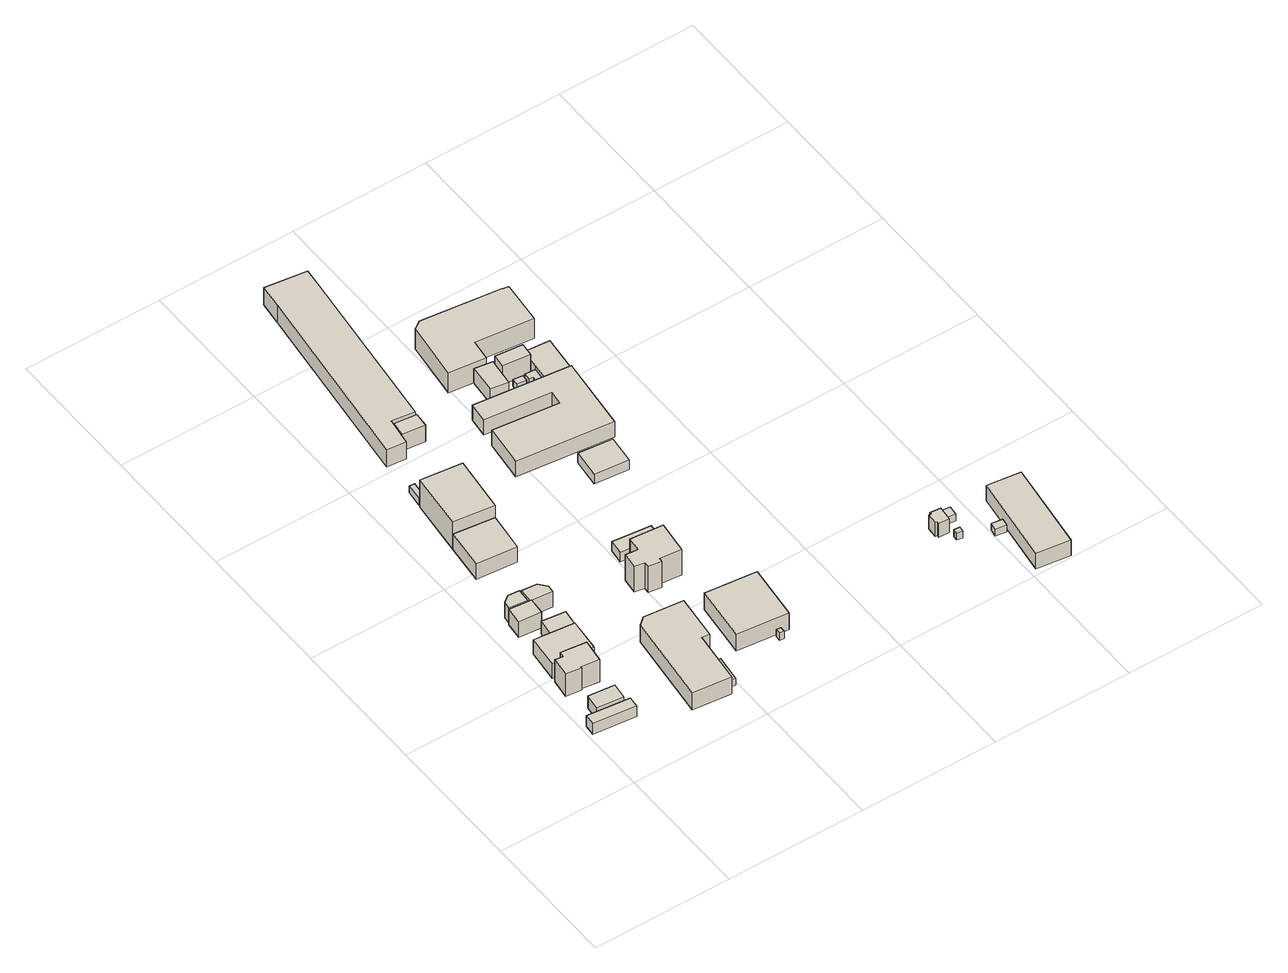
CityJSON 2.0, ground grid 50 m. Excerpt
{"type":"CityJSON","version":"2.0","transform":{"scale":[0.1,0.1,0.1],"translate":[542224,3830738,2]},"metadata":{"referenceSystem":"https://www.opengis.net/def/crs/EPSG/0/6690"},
"CityObjects":{
"building1":{"type":"Building","attributes":{"class":"3001","measuredHeight":4.7,"BuildingDetailAttribute.specifiedBuildingCoverageRate":0.6,"BuildingDetailAttribute.surveyYear":2017,"BuildingTsunamiRiskAttribute.description":"1","BuildingTsunamiRiskAttribute.rank":"1","BuildingTsunamiRiskAttribute.depth":0.23,"BuildingHighTideRiskAttribute.description":"1","BuildingHighTideRiskAttribute.rank":"2","BuildingHighTideRiskAttribute.depth":2.7,"BuildingIDAttribute.prefecture":"27","BuildingIDAttribute.city":"27125"},"geometry":[{"type":"Solid","lod":"1","boundaries":[[[[0,1,2,3]],[[2,4,5,3]],[[1,6,4,2]],[[0,7,6,1]],[[3,5,7,0]],[[4,6,7,5]]]]}]},
"building2":{"type":"Building","attributes":{"class":"3001","measuredHeight":5.4,"BuildingDetailAttribute.specifiedBuildingCoverageRate":0.6,"BuildingDetailAttribute.surveyYear":2017,"BuildingTsunamiRiskAttribute.description":"1","BuildingTsunamiRiskAttribute.rank":"1","BuildingTsunamiRiskAttribute.depth":0.23,"BuildingHighTideRiskAttribute.description":"1","BuildingHighTideRiskAttribute.rank":"2","BuildingHighTideRiskAttribute.depth":2.7,"BuildingIDAttribute.prefecture":"27","BuildingIDAttribute.city":"27125"},"geometry":[{"type":"Solid","lod":"1","boundaries":[[[[8,9,10,11]],[[10,12,13,11]],[[9,14,12,10]],[[8,15,14,9]],[[11,13,15,8]],[[12,14,15,13]]]]}]},
"building3":{"type":"Building","attributes":{"計測周辺長":50.86,"1/2500図郭":94,"区名":"住之江区","町丁目名称":"平林北２丁目","街区番号":3,"class":"3002","usage":"401","measuredHeight":9.8,"storeysAboveGround":3,"BuildingDetailAttribute.buildingRoofEdgeArea":129.5,"BuildingDetailAttribute.buildingStructureType":"603","BuildingDetailAttribute.buildingStructureOrgType":"3","BuildingDetailAttribute.detailedUsage":"1310","BuildingDetailAttribute.specifiedBuildingCoverageRate":0.6,"BuildingDetailAttribute.surveyYear":2017,"BuildingTsunamiRiskAttribute.description":"1","BuildingTsunamiRiskAttribute.rank":"1","BuildingTsunamiRiskAttribute.depth":0.25,"BuildingHighTideRiskAttribute.description":"1","BuildingHighTideRiskAttribute.rank":"2","BuildingHighTideRiskAttribute.depth":2.45,"BuildingIDAttribute.prefecture":"27","BuildingIDAttribute.city":"27125"},"geometry":[{"type":"Solid","lod":"1","boundaries":[[[[16,17,18,19,20,21,22,23,24,25]],[[24,26,27,25]],[[23,28,26,24]],[[22,29,28,23]],[[21,30,29,22]],[[20,31,30,21]],[[19,32,31,20]],[[18,33,32,19]],[[17,34,33,18]],[[16,35,34,17]],[[25,27,35,16]],[[26,28,29,30,31,32,33,34,35,27]]]]}]},
"building4":{"type":"Building","attributes":{"計測周辺長":53,"1/2500図郭":94,"区名":"住之江区","町丁目名称":"平林北２丁目","街区番号":3,"class":"3001","usage":"441","measuredHeight":6.2,"storeysAboveGround":2,"BuildingDetailAttribute.buildingRoofEdgeArea":172.85,"BuildingDetailAttribute.buildingStructureType":"610","BuildingDetailAttribute.buildingStructureOrgType":"2","BuildingDetailAttribute.detailedUsage":"1520","BuildingDetailAttribute.specifiedBuildingCoverageRate":0.6,"BuildingDetailAttribute.surveyYear":2017,"BuildingTsunamiRiskAttribute.description":"1","BuildingTsunamiRiskAttribute.rank":"1","BuildingTsunamiRiskAttribute.depth":0.04,"BuildingHighTideRiskAttribute.description":"1","BuildingHighTideRiskAttribute.rank":"2","BuildingHighTideRiskAttribute.depth":2.51,"BuildingIDAttribute.prefecture":"27","BuildingIDAttribute.city":"27125"},"geometry":[{"type":"Solid","lod":"1","boundaries":[[[[36,37,38,17,25,39,40,41]],[[40,42,43,41]],[[39,44,42,40]],[[25,45,44,39]],[[17,46,45,25]],[[38,47,46,17]],[[37,48,47,38]],[[36,49,48,37]],[[41,43,49,36]],[[42,44,45,46,47,48,49,43]]]]}]},
"building5":{"type":"Building","attributes":{"計測周辺長":28.09,"1/2500図郭":94,"区名":"住之江区","町丁目名称":"平林北２丁目","街区番号":3,"class":"3001","usage":"401","measuredHeight":6.9,"storeysAboveGround":2,"BuildingDetailAttribute.buildingRoofEdgeArea":48.38,"BuildingDetailAttribute.buildingStructureType":"603","BuildingDetailAttribute.buildingStructureOrgType":"3","BuildingDetailAttribute.detailedUsage":"1310","BuildingDetailAttribute.specifiedBuildingCoverageRate":0.6,"BuildingDetailAttribute.surveyYear":2017,"BuildingTsunamiRiskAttribute.description":"1","BuildingTsunamiRiskAttribute.rank":"1","BuildingTsunamiRiskAttribute.depth":0.03,"BuildingHighTideRiskAttribute.description":"1","BuildingHighTideRiskAttribute.rank":"2","BuildingHighTideRiskAttribute.depth":2.5,"BuildingIDAttribute.prefecture":"27","BuildingIDAttribute.city":"27125"},"geometry":[{"type":"Solid","lod":"1","boundaries":[[[[50,51,52,53]],[[52,54,55,53]],[[51,56,54,52]],[[50,57,56,51]],[[53,55,57,50]],[[54,56,57,55]]]]}]},
"building6":{"type":"Building","attributes":{"計測周辺長":21.38,"1/2500図郭":94,"区名":"住之江区","町丁目名称":"平林北２丁目","街区番号":3,"class":"3001","usage":"411","measuredHeight":6.7,"storeysAboveGround":2,"BuildingDetailAttribute.buildingRoofEdgeArea":28.74,"BuildingDetailAttribute.buildingStructureType":"601","BuildingDetailAttribute.buildingStructureOrgType":"1","BuildingDetailAttribute.detailedUsage":"1110","BuildingDetailAttribute.specifiedBuildingCoverageRate":0.6,"BuildingDetailAttribute.surveyYear":2017,"BuildingTsunamiRiskAttribute.description":"1","BuildingTsunamiRiskAttribute.rank":"1","BuildingTsunamiRiskAttribute.depth":0.03,"BuildingHighTideRiskAttribute.description":"1","BuildingHighTideRiskAttribute.rank":"2","BuildingHighTideRiskAttribute.depth":2.5,"BuildingIDAttribute.prefecture":"27","BuildingIDAttribute.city":"27125"},"geometry":[{"type":"Solid","lod":"1","boundaries":[[[[58,59,60,61,62]],[[61,63,64,62]],[[60,65,63,61]],[[59,66,65,60]],[[58,67,66,59]],[[62,64,67,58]],[[63,65,66,67,64]]]]}]},
"building7":{"type":"Building","attributes":{"計測周辺長":28.85,"1/2500図郭":94,"区名":"住之江区","町丁目名称":"平林北２丁目","街区番号":3,"class":"3001","usage":"401","measuredHeight":5.7,"storeysAboveGround":2,"BuildingDetailAttribute.buildingRoofEdgeArea":50.46,"BuildingDetailAttribute.buildingStructureType":"610","BuildingDetailAttribute.buildingStructureOrgType":"2","BuildingDetailAttribute.detailedUsage":"1310","BuildingDetailAttribute.specifiedBuildingCoverageRate":0.6,"BuildingDetailAttribute.surveyYear":2017,"BuildingTsunamiRiskAttribute.description":"1","BuildingTsunamiRiskAttribute.rank":"1","BuildingTsunamiRiskAttribute.depth":0.01,"BuildingHighTideRiskAttribute.description":"1","BuildingHighTideRiskAttribute.rank":"2","BuildingHighTideRiskAttribute.depth":2.48,"BuildingIDAttribute.prefecture":"27","BuildingIDAttribute.city":"27125"},"geometry":[{"type":"Solid","lod":"1","boundaries":[[[[68,36,41,69]],[[41,70,71,69]],[[36,72,70,41]],[[68,73,72,36]],[[69,71,73,68]],[[70,72,73,71]]]]}]},
"building8":{"type":"Building","attributes":{"計測周辺長":25.03,"1/2500図郭":94,"区名":"住之江区","町丁目名称":"平林北２丁目","街区番号":3,"class":"3001","usage":"441","measuredHeight":6.8,"storeysAboveGround":2,"BuildingDetailAttribute.buildingRoofEdgeArea":38.26,"BuildingDetailAttribute.buildingStructureType":"610","BuildingDetailAttribute.buildingStructureOrgType":"2","BuildingDetailAttribute.detailedUsage":"1510","BuildingDetailAttribute.specifiedBuildingCoverageRate":0.6,"BuildingDetailAttribute.surveyYear":2017,"BuildingTsunamiRiskAttribute.description":"1","BuildingTsunamiRiskAttribute.rank":"1","BuildingTsunamiRiskAttribute.depth":0.13,"BuildingHighTideRiskAttribute.description":"1","BuildingHighTideRiskAttribute.rank":"2","BuildingHighTideRiskAttribute.depth":2.6,"BuildingIDAttribute.prefecture":"27","BuildingIDAttribute.city":"27125"},"geometry":[{"type":"Solid","lod":"1","boundaries":[[[[74,75,76,77,78]],[[77,79,80,78]],[[76,81,79,77]],[[75,82,81,76]],[[74,83,82,75]],[[78,80,83,74]],[[79,81,82,83,80]]]]}]},
"building9":{"type":"Building","attributes":{"計測周辺長":58.36,"1/2500図郭":94,"区名":"住之江区","町丁目名称":"平林北２丁目","街区番号":4,"class":"3001","usage":"441","measuredHeight":6.7,"storeysAboveGround":1,"BuildingDetailAttribute.buildingRoofEdgeArea":212.81,"BuildingDetailAttribute.buildingStructureType":"610","BuildingDetailAttribute.buildingStructureOrgType":"2","BuildingDetailAttribute.detailedUsage":"1520","BuildingDetailAttribute.specifiedBuildingCoverageRate":0.6,"BuildingDetailAttribute.surveyYear":2017,"BuildingTsunamiRiskAttribute.description":"1","BuildingTsunamiRiskAttribute.rank":"1","BuildingTsunamiRiskAttribute.depth":0.23,"BuildingHighTideRiskAttribute.description":"1","BuildingHighTideRiskAttribute.rank":"2","BuildingHighTideRiskAttribute.depth":2.71,"BuildingIDAttribute.prefecture":"27","BuildingIDAttribute.city":"27125"},"geometry":[{"type":"Solid","lod":"1","boundaries":[[[[84,85,86,87]],[[86,88,89,87]],[[85,90,88,86]],[[84,91,90,85]],[[87,89,91,84]],[[88,90,91,89]]]]}]},
"building10":{"type":"Building","attributes":{"計測周辺長":102.41,"1/2500図郭":94,"区名":"住之江区","町丁目名称":"平林北２丁目","街区番号":2,"class":"3001","usage":"441","measuredHeight":7.5,"storeysAboveGround":1,"BuildingDetailAttribute.buildingRoofEdgeArea":531.39,"BuildingDetailAttribute.buildingStructureType":"610","BuildingDetailAttribute.buildingStructureOrgType":"2","BuildingDetailAttribute.detailedUsage":"1520","BuildingDetailAttribute.specifiedBuildingCoverageRate":0.6,"BuildingDetailAttribute.surveyYear":2017,"BuildingTsunamiRiskAttribute.description":"1","BuildingTsunamiRiskAttribute.rank":"1","BuildingTsunamiRiskAttribute.depth":0.34,"BuildingHighTideRiskAttribute.description":"1","BuildingHighTideRiskAttribute.rank":"2","BuildingHighTideRiskAttribute.depth":2.81,"BuildingIDAttribute.prefecture":"27","BuildingIDAttribute.city":"27125"},"geometry":[{"type":"Solid","lod":"1","boundaries":[[[[92,93,94,95,96,97,98]],[[97,99,100,98]],[[96,101,99,97]],[[95,102,101,96]],[[94,103,102,95]],[[93,104,103,94]],[[92,105,104,93]],[[98,100,105,92]],[[99,101,102,103,104,105,100]]]]}]},
"building11":{"type":"Building","attributes":{"class":"3001","BuildingDetailAttribute.specifiedBuildingCoverageRate":0.6,"BuildingDetailAttribute.surveyYear":2017,"BuildingHighTideRiskAttribute.description":"1","BuildingHighTideRiskAttribute.rank":"2","BuildingHighTideRiskAttribute.depth":2.31,"BuildingIDAttribute.prefecture":"27","BuildingIDAttribute.city":"27125"},"geometry":[{"type":"Solid","lod":"1","boundaries":[[[[106,107,108,109]],[[108,110,111,109]],[[107,112,110,108]],[[106,113,112,107]],[[109,111,113,106]],[[110,112,113,111]]]]}]},
"building12":{"type":"Building","attributes":{"class":"3001","BuildingDetailAttribute.specifiedBuildingCoverageRate":0.6,"BuildingDetailAttribute.surveyYear":2017,"BuildingTsunamiRiskAttribute.description":"1","BuildingTsunamiRiskAttribute.rank":"1","BuildingTsunamiRiskAttribute.depth":0.28,"BuildingHighTideRiskAttribute.description":"1","BuildingHighTideRiskAttribute.rank":"2","BuildingHighTideRiskAttribute.depth":2.77,"BuildingIDAttribute.prefecture":"27","BuildingIDAttribute.city":"27125"},"geometry":[{"type":"Solid","lod":"1","boundaries":[[[[114,115,116,117]],[[116,118,119,117]],[[115,120,118,116]],[[114,121,120,115]],[[117,119,121,114]],[[118,120,121,119]]]]}]},
"building13":{"type":"Building","attributes":{"計測周辺長":69.86,"1/2500図郭":94,"区名":"住之江区","町丁目名称":"平林北２丁目","街区番号":4,"class":"3001","usage":"441","measuredHeight":12.2,"storeysAboveGround":3,"BuildingDetailAttribute.buildingRoofEdgeArea":297.63,"BuildingDetailAttribute.buildingStructureType":"610","BuildingDetailAttribute.buildingStructureOrgType":"2","BuildingDetailAttribute.detailedUsage":"1520","BuildingDetailAttribute.specifiedBuildingCoverageRate":0.6,"BuildingDetailAttribute.surveyYear":2017,"BuildingTsunamiRiskAttribute.description":"1","BuildingTsunamiRiskAttribute.rank":"1","BuildingTsunamiRiskAttribute.depth":0.29,"BuildingHighTideRiskAttribute.description":"1","BuildingHighTideRiskAttribute.rank":"2","BuildingHighTideRiskAttribute.depth":2.77,"BuildingIDAttribute.prefecture":"27","BuildingIDAttribute.city":"27125"},"geometry":[{"type":"Solid","lod":"1","boundaries":[[[[87,122,123,84]],[[123,124,125,84]],[[122,126,124,123]],[[87,127,126,122]],[[84,125,127,87]],[[124,126,127,125]]]]}]},
"building14":{"type":"Building","attributes":{"計測周辺長":25.53,"1/2500図郭":94,"区名":"住之江区","町丁目名称":"平林北２丁目","街区番号":4,"class":"3001","usage":"401","measuredHeight":7.2,"storeysAboveGround":2,"BuildingDetailAttribute.buildingRoofEdgeArea":39.51,"BuildingDetailAttribute.buildingStructureType":"601","BuildingDetailAttribute.buildingStructureOrgType":"1","BuildingDetailAttribute.detailedUsage":"1310","BuildingDetailAttribute.specifiedBuildingCoverageRate":0.6,"BuildingDetailAttribute.surveyYear":2017,"BuildingTsunamiRiskAttribute.description":"1","BuildingTsunamiRiskAttribute.rank":"1","BuildingTsunamiRiskAttribute.depth":0.22,"BuildingHighTideRiskAttribute.description":"1","BuildingHighTideRiskAttribute.rank":"2","BuildingHighTideRiskAttribute.depth":2.7,"BuildingIDAttribute.prefecture":"27","BuildingIDAttribute.city":"27125"},"geometry":[{"type":"Solid","lod":"1","boundaries":[[[[128,129,130,131]],[[130,132,133,131]],[[129,134,132,130]],[[128,135,134,129]],[[131,133,135,128]],[[132,134,135,133]]]]}]},
"building15":{"type":"Building","attributes":{"計測周辺長":58.17,"1/2500図郭":94,"区名":"住之江区","町丁目名称":"平林北２丁目","街区番号":1,"class":"3002","usage":"452","measuredHeight":11.4,"storeysAboveGround":2,"BuildingDetailAttribute.buildingRoofEdgeArea":169.91,"BuildingDetailAttribute.buildingStructureType":"603","BuildingDetailAttribute.buildingStructureOrgType":"3","BuildingDetailAttribute.detailedUsage":"1620","BuildingDetailAttribute.specifiedBuildingCoverageRate":0.6,"BuildingDetailAttribute.surveyYear":2017,"BuildingTsunamiRiskAttribute.description":"1","BuildingTsunamiRiskAttribute.rank":"1","BuildingTsunamiRiskAttribute.depth":0.16,"BuildingHighTideRiskAttribute.description":"1","BuildingHighTideRiskAttribute.rank":"2","BuildingHighTideRiskAttribute.depth":2.66,"BuildingIDAttribute.prefecture":"27","BuildingIDAttribute.city":"27125"},"geometry":[{"type":"Solid","lod":"1","boundaries":[[[[136,137,138,139,140,141,142,143,144,145]],[[144,146,147,145]],[[143,148,146,144]],[[142,149,148,143]],[[141,150,149,142]],[[140,151,150,141]],[[139,152,151,140]],[[138,153,152,139]],[[137,154,153,138]],[[136,155,154,137]],[[145,147,155,136]],[[146,148,149,150,151,152,153,154,155,147]]]]}]},
"building16":{"type":"Building","attributes":{"class":"3001","measuredHeight":3.1,"BuildingDetailAttribute.specifiedBuildingCoverageRate":0.6,"BuildingDetailAttribute.surveyYear":2017,"BuildingHighTideRiskAttribute.description":"1","BuildingHighTideRiskAttribute.rank":"2","BuildingHighTideRiskAttribute.depth":2.38,"BuildingIDAttribute.prefecture":"27","BuildingIDAttribute.city":"27125"},"geometry":[{"type":"Solid","lod":"1","boundaries":[[[[156,157,158,159]],[[158,160,161,159]],[[157,162,160,158]],[[156,163,162,157]],[[159,161,163,156]],[[160,162,163,161]]]]}]},
"building17":{"type":"Building","attributes":{"計測周辺長":76.99,"1/2500図郭":94,"区名":"住之江区","町丁目名称":"平林北２丁目","街区番号":2,"class":"3001","usage":"441","measuredHeight":7.3,"storeysAboveGround":1,"BuildingDetailAttribute.buildingRoofEdgeArea":369.83,"BuildingDetailAttribute.buildingStructureType":"610","BuildingDetailAttribute.buildingStructureOrgType":"2","BuildingDetailAttribute.detailedUsage":"1520","BuildingDetailAttribute.specifiedBuildingCoverageRate":0.6,"BuildingDetailAttribute.surveyYear":2017,"BuildingTsunamiRiskAttribute.description":"1","BuildingTsunamiRiskAttribute.rank":"1","BuildingTsunamiRiskAttribute.depth":0.04,"BuildingHighTideRiskAttribute.description":"1","BuildingHighTideRiskAttribute.rank":"2","BuildingHighTideRiskAttribute.depth":2.45,"BuildingIDAttribute.prefecture":"27","BuildingIDAttribute.city":"27125"},"geometry":[{"type":"Solid","lod":"1","boundaries":[[[[164,165,166,167]],[[166,168,169,167]],[[165,170,168,166]],[[164,171,170,165]],[[167,169,171,164]],[[168,170,171,169]]]]}]},
"building18":{"type":"Building","attributes":{"計測周辺長":38.27,"1/2500図郭":94,"区名":"住之江区","町丁目名称":"平林北２丁目","街区番号":1,"class":"3001","usage":"452","measuredHeight":4.1,"storeysAboveGround":1,"BuildingDetailAttribute.buildingRoofEdgeArea":73.14,"BuildingDetailAttribute.buildingStructureType":"610","BuildingDetailAttribute.buildingStructureOrgType":"2","BuildingDetailAttribute.detailedUsage":"1620","BuildingDetailAttribute.specifiedBuildingCoverageRate":0.6,"BuildingDetailAttribute.surveyYear":2017,"BuildingTsunamiRiskAttribute.description":"1","BuildingTsunamiRiskAttribute.rank":"1","BuildingTsunamiRiskAttribute.depth":0.17,"BuildingHighTideRiskAttribute.description":"1","BuildingHighTideRiskAttribute.rank":"2","BuildingHighTideRiskAttribute.depth":2.67,"BuildingIDAttribute.prefecture":"27","BuildingIDAttribute.city":"27125"},"geometry":[{"type":"Solid","lod":"1","boundaries":[[[[172,173,174,175]],[[174,176,177,175]],[[173,178,176,174]],[[172,179,178,173]],[[175,177,179,172]],[[176,178,179,177]]]]}]},
"building19":{"type":"Building","attributes":{"計測周辺長":126.6,"1/2500図郭":94,"区名":"住之江区","町丁目名称":"平林北２丁目","街区番号":4,"class":"3001","usage":"431","measuredHeight":7.7,"storeysAboveGround":1,"BuildingDetailAttribute.buildingRoofEdgeArea":733.65,"BuildingDetailAttribute.buildingStructureType":"610","BuildingDetailAttribute.buildingStructureOrgType":"2","BuildingDetailAttribute.detailedUsage":"1720","BuildingDetailAttribute.specifiedBuildingCoverageRate":0.6,"BuildingDetailAttribute.surveyYear":2017,"BuildingTsunamiRiskAttribute.description":"1","BuildingTsunamiRiskAttribute.rank":"1","BuildingTsunamiRiskAttribute.depth":0.46,"BuildingHighTideRiskAttribute.description":"1","BuildingHighTideRiskAttribute.rank":"2","BuildingHighTideRiskAttribute.depth":2.95,"BuildingIDAttribute.prefecture":"27","BuildingIDAttribute.city":"27125"},"geometry":[{"type":"Solid","lod":"1","boundaries":[[[[180,181,182,183,184,185,186,187]],[[186,188,189,187]],[[185,190,188,186]],[[184,191,190,185]],[[183,192,191,184]],[[182,193,192,183]],[[181,194,193,182]],[[180,195,194,181]],[[187,189,195,180]],[[188,190,191,192,193,194,195,189]]]]}]},
"building20":{"type":"Building","attributes":{"class":"3001","measuredHeight":4.2,"BuildingDetailAttribute.specifiedBuildingCoverageRate":0.6,"BuildingDetailAttribute.surveyYear":2017,"BuildingTsunamiRiskAttribute.description":"1","BuildingTsunamiRiskAttribute.rank":"1","BuildingTsunamiRiskAttribute.depth":0.15,"BuildingHighTideRiskAttribute.description":"1","BuildingHighTideRiskAttribute.rank":"2","BuildingHighTideRiskAttribute.depth":2.63,"BuildingIDAttribute.prefecture":"27","BuildingIDAttribute.city":"27125"},"geometry":[{"type":"Solid","lod":"1","boundaries":[[[[196,197,198,199]],[[198,200,201,199]],[[197,202,200,198]],[[196,203,202,197]],[[199,201,203,196]],[[200,202,203,201]]]]}]},
"building21":{"type":"Building","attributes":{"計測周辺長":173.2,"1/2500図郭":94,"区名":"住之江区","町丁目名称":"平林北２丁目","街区番号":1,"class":"3001","usage":"441","measuredHeight":6.8,"storeysAboveGround":2,"BuildingDetailAttribute.buildingRoofEdgeArea":880.89,"BuildingDetailAttribute.buildingStructureType":"610","BuildingDetailAttribute.buildingStructureOrgType":"2","BuildingDetailAttribute.detailedUsage":"1520","BuildingDetailAttribute.specifiedBuildingCoverageRate":0.6,"BuildingDetailAttribute.surveyYear":2017,"BuildingTsunamiRiskAttribute.description":"1","BuildingTsunamiRiskAttribute.rank":"1","BuildingTsunamiRiskAttribute.depth":0.06,"BuildingHighTideRiskAttribute.description":"1","BuildingHighTideRiskAttribute.rank":"2","BuildingHighTideRiskAttribute.depth":2.54,"BuildingIDAttribute.prefecture":"27","BuildingIDAttribute.city":"27125"},"geometry":[{"type":"Solid","lod":"1","boundaries":[[[[204,205,206,207,208,209,210,211]],[[210,212,213,211]],[[209,214,212,210]],[[208,215,214,209]],[[207,216,215,208]],[[206,217,216,207]],[[205,218,217,206]],[[204,219,218,205]],[[211,213,219,204]],[[212,214,215,216,217,218,219,213]]]]}]},
"building22":{"type":"Building","attributes":{"計測周辺長":33.03,"1/2500図郭":94,"区名":"住之江区","町丁目名称":"平林北２丁目","街区番号":1,"class":"3001","usage":"441","measuredHeight":6.3,"storeysAboveGround":2,"BuildingDetailAttribute.buildingRoofEdgeArea":64.88,"BuildingDetailAttribute.buildingStructureType":"610","BuildingDetailAttribute.buildingStructureOrgType":"2","BuildingDetailAttribute.detailedUsage":"1510","BuildingDetailAttribute.specifiedBuildingCoverageRate":0.6,"BuildingDetailAttribute.surveyYear":2017,"BuildingTsunamiRiskAttribute.description":"1","BuildingTsunamiRiskAttribute.rank":"1","BuildingTsunamiRiskAttribute.depth":0.1,"BuildingHighTideRiskAttribute.description":"1","BuildingHighTideRiskAttribute.rank":"2","BuildingHighTideRiskAttribute.depth":2.56,"BuildingIDAttribute.prefecture":"27","BuildingIDAttribute.city":"27125"},"geometry":[{"type":"Solid","lod":"1","boundaries":[[[[220,221,222,223]],[[222,224,225,223]],[[221,226,224,222]],[[220,227,226,221]],[[223,225,227,220]],[[224,226,227,225]]]]}]},
"building23":{"type":"Building","attributes":{"class":"3001","BuildingDetailAttribute.specifiedBuildingCoverageRate":0.6,"BuildingDetailAttribute.surveyYear":2017,"BuildingTsunamiRiskAttribute.description":"1","BuildingTsunamiRiskAttribute.rank":"1","BuildingTsunamiRiskAttribute.depth":0.06,"BuildingHighTideRiskAttribute.description":"1","BuildingHighTideRiskAttribute.rank":"2","BuildingHighTideRiskAttribute.depth":2.44,"BuildingIDAttribute.prefecture":"27","BuildingIDAttribute.city":"27125"},"geometry":[{"type":"Solid","lod":"1","boundaries":[[[[228,229,230,231]],[[230,232,233,231]],[[229,234,232,230]],[[228,235,234,229]],[[231,233,235,228]],[[232,234,235,233]]]]}]},
"building24":{"type":"Building","attributes":{"class":"3001","measuredHeight":8.4,"BuildingDetailAttribute.specifiedBuildingCoverageRate":0.6,"BuildingDetailAttribute.surveyYear":2017,"BuildingTsunamiRiskAttribute.description":"1","BuildingTsunamiRiskAttribute.rank":"1","BuildingTsunamiRiskAttribute.depth":0.06,"BuildingHighTideRiskAttribute.description":"1","BuildingHighTideRiskAttribute.rank":"2","BuildingHighTideRiskAttribute.depth":2.44,"BuildingIDAttribute.prefecture":"27","BuildingIDAttribute.city":"27125"},"geometry":[{"type":"Solid","lod":"1","boundaries":[[[[236,237,238,239]],[[238,240,241,239]],[[237,242,240,238]],[[236,243,242,237]],[[239,241,243,236]],[[240,242,243,241]]]]}]},
"building25":{"type":"Building","attributes":{"class":"3003","measuredHeight":3.1,"BuildingDetailAttribute.specifiedBuildingCoverageRate":0.6,"BuildingDetailAttribute.surveyYear":2017,"BuildingTsunamiRiskAttribute.description":"1","BuildingTsunamiRiskAttribute.rank":"1","BuildingTsunamiRiskAttribute.depth":0.06,"BuildingHighTideRiskAttribute.description":"1","BuildingHighTideRiskAttribute.rank":"2","BuildingHighTideRiskAttribute.depth":2.44,"BuildingIDAttribute.prefecture":"27","BuildingIDAttribute.city":"27125"},"geometry":[{"type":"Solid","lod":"1","boundaries":[[[[244,245,246,247,248,249]],[[248,250,251,249]],[[247,252,250,248]],[[246,253,252,247]],[[245,254,253,246]],[[244,255,254,245]],[[249,251,255,244]],[[250,252,253,254,255,251]]]]}]},
"building26":{"type":"Building","attributes":{"計測周辺長":113.05,"1/2500図郭":94,"区名":"住之江区","町丁目名称":"平林北２丁目","街区番号":1,"class":"3001","usage":"441","measuredHeight":8.8,"storeysAboveGround":2,"BuildingDetailAttribute.buildingRoofEdgeArea":635.95,"BuildingDetailAttribute.buildingStructureType":"610","BuildingDetailAttribute.buildingStructureOrgType":"2","BuildingDetailAttribute.detailedUsage":"1520","BuildingDetailAttribute.specifiedBuildingCoverageRate":0.6,"BuildingDetailAttribute.surveyYear":2017,"BuildingTsunamiRiskAttribute.description":"1","BuildingTsunamiRiskAttribute.rank":"1","BuildingTsunamiRiskAttribute.depth":0.27,"BuildingHighTideRiskAttribute.description":"1","BuildingHighTideRiskAttribute.rank":"2","BuildingHighTideRiskAttribute.depth":2.54,"BuildingIDAttribute.prefecture":"27","BuildingIDAttribute.city":"27125"},"geometry":[{"type":"Solid","lod":"1","boundaries":[[[[256,257,258,259,260,261,262,263,264]],[[263,265,266,264]],[[262,267,265,263]],[[261,268,267,262]],[[260,269,268,261]],[[259,270,269,260]],[[258,271,270,259]],[[257,272,271,258]],[[256,273,272,257]],[[264,266,273,256]],[[265,267,268,269,270,271,272,273,266]]]]}]},
"building27":{"type":"Building","attributes":{"class":"3001","measuredHeight":4.9,"BuildingDetailAttribute.specifiedBuildingCoverageRate":0.6,"BuildingDetailAttribute.surveyYear":2017,"BuildingTsunamiRiskAttribute.description":"1","BuildingTsunamiRiskAttribute.rank":"1","BuildingTsunamiRiskAttribute.depth":0.15,"BuildingHighTideRiskAttribute.description":"1","BuildingHighTideRiskAttribute.rank":"2","BuildingHighTideRiskAttribute.depth":2.5,"BuildingIDAttribute.prefecture":"27","BuildingIDAttribute.city":"27125"},"geometry":[{"type":"Solid","lod":"1","boundaries":[[[[274,275,276,277,278]],[[277,279,280,278]],[[276,281,279,277]],[[275,282,281,276]],[[274,283,282,275]],[[278,280,283,274]],[[279,281,282,283,280]]]]}]},
"building28":{"type":"Building","attributes":{"class":"3001","measuredHeight":6.2,"BuildingDetailAttribute.specifiedBuildingCoverageRate":0.6,"BuildingDetailAttribute.surveyYear":2017,"BuildingRiverFloodingRiskAttribute.description":"2","BuildingRiverFloodingRiskAttribute.rank":"2","BuildingRiverFloodingRiskAttribute.depth":1.12,"BuildingRiverFloodingRiskAttribute.adminType":"1","BuildingRiverFloodingRiskAttribute.scale":"2","BuildingRiverFloodingRiskAttribute.duration":29.63,"BuildingTsunamiRiskAttribute.description":"1","BuildingTsunamiRiskAttribute.rank":"2","BuildingTsunamiRiskAttribute.depth":0.97,"BuildingHighTideRiskAttribute.description":"1","BuildingHighTideRiskAttribute.rank":"3","BuildingHighTideRiskAttribute.depth":3.54,"BuildingIDAttribute.prefecture":"27","BuildingIDAttribute.city":"27125"},"geometry":[{"type":"Solid","lod":"1","boundaries":[[[[284,285,286,287,288,289,290,291]],[[290,292,293,291]],[[289,294,292,290]],[[288,295,294,289]],[[287,296,295,288]],[[286,297,296,287]],[[285,298,297,286]],[[284,299,298,285]],[[291,293,299,284]],[[292,294,295,296,297,298,299,293]]]]}]},
"building29":{"type":"Building","attributes":{"計測周辺長":45.43,"1/2500図郭":94,"区名":"住之江区","町丁目名称":"柴谷２丁目","街区番号":8,"class":"3001","usage":"441","storeysAboveGround":1,"BuildingDetailAttribute.buildingRoofEdgeArea":114.51,"BuildingDetailAttribute.buildingStructureType":"610","BuildingDetailAttribute.buildingStructureOrgType":"2","BuildingDetailAttribute.detailedUsage":"1520","BuildingDetailAttribute.specifiedBuildingCoverageRate":0.6,"BuildingDetailAttribute.surveyYear":2017,"BuildingRiverFloodingRiskAttribute.description":"2","BuildingRiverFloodingRiskAttribute.rank":"2","BuildingRiverFloodingRiskAttribute.depth":1.12,"BuildingRiverFloodingRiskAttribute.adminType":"1","BuildingRiverFloodingRiskAttribute.scale":"2","BuildingRiverFloodingRiskAttribute.duration":30.97,"BuildingTsunamiRiskAttribute.description":"1","BuildingTsunamiRiskAttribute.rank":"2","BuildingTsunamiRiskAttribute.depth":1.05,"BuildingHighTideRiskAttribute.description":"1","BuildingHighTideRiskAttribute.rank":"3","BuildingHighTideRiskAttribute.depth":3.62,"BuildingIDAttribute.prefecture":"27","BuildingIDAttribute.city":"27125"},"geometry":[{"type":"Solid","lod":"1","boundaries":[[[[300,301,302,303]],[[302,304,305,303]],[[301,306,304,302]],[[300,307,306,301]],[[303,305,307,300]],[[304,306,307,305]]]]}]},
"building30":{"type":"Building","attributes":{"class":"3001","BuildingDetailAttribute.specifiedBuildingCoverageRate":0.6,"BuildingDetailAttribute.surveyYear":2017,"BuildingRiverFloodingRiskAttribute.description":"2","BuildingRiverFloodingRiskAttribute.rank":"2","BuildingRiverFloodingRiskAttribute.depth":1.12,"BuildingRiverFloodingRiskAttribute.adminType":"1","BuildingRiverFloodingRiskAttribute.scale":"2","BuildingRiverFloodingRiskAttribute.duration":29.63,"BuildingTsunamiRiskAttribute.description":"1","BuildingTsunamiRiskAttribute.rank":"2","BuildingTsunamiRiskAttribute.depth":0.97,"BuildingHighTideRiskAttribute.description":"1","BuildingHighTideRiskAttribute.rank":"3","BuildingHighTideRiskAttribute.depth":3.54,"BuildingIDAttribute.prefecture":"27","BuildingIDAttribute.city":"27125"},"geometry":[{"type":"Solid","lod":"1","boundaries":[[[[308,309,310,311]],[[310,312,313,311]],[[309,314,312,310]],[[308,315,314,309]],[[311,313,315,308]],[[312,314,315,313]]]]}]},
"building31":{"type":"Building","attributes":{"class":"3001","BuildingDetailAttribute.specifiedBuildingCoverageRate":0.6,"BuildingDetailAttribute.surveyYear":2017,"BuildingRiverFloodingRiskAttribute.description":"2","BuildingRiverFloodingRiskAttribute.rank":"1","BuildingRiverFloodingRiskAttribute.depth":0.144,"BuildingRiverFloodingRiskAttribute.adminType":"1","BuildingRiverFloodingRiskAttribute.scale":"1","BuildingRiverFloodingRiskAttribute.duration":40.87,"BuildingTsunamiRiskAttribute.description":"1","BuildingTsunamiRiskAttribute.rank":"2","BuildingTsunamiRiskAttribute.depth":1.27,"BuildingHighTideRiskAttribute.description":"1","BuildingHighTideRiskAttribute.rank":"3","BuildingHighTideRiskAttribute.depth":3.85,"BuildingIDAttribute.prefecture":"27","BuildingIDAttribute.city":"27125"},"geometry":[{"type":"Solid","lod":"1","boundaries":[[[[316,317,318,319]],[[318,320,321,319]],[[317,322,320,318]],[[316,323,322,317]],[[319,321,323,316]],[[320,322,323,321]]]]}]},
"building32":{"type":"Building","attributes":{"計測周辺長":89.44,"1/2500図郭":94,"区名":"住之江区","町丁目名称":"柴谷２丁目","街区番号":8,"class":"3001","usage":"441","measuredHeight":6.8,"storeysAboveGround":2,"BuildingDetailAttribute.buildingRoofEdgeArea":395.23,"BuildingDetailAttribute.buildingStructureType":"610","BuildingDetailAttribute.buildingStructureOrgType":"2","BuildingDetailAttribute.detailedUsage":"1520","BuildingDetailAttribute.specifiedBuildingCoverageRate":0.6,"BuildingDetailAttribute.surveyYear":2017,"BuildingRiverFloodingRiskAttribute.description":"2","BuildingRiverFloodingRiskAttribute.rank":"1","BuildingRiverFloodingRiskAttribute.depth":0.244,"BuildingRiverFloodingRiskAttribute.adminType":"1","BuildingRiverFloodingRiskAttribute.scale":"1","BuildingRiverFloodingRiskAttribute.duration":40.87,"BuildingTsunamiRiskAttribute.description":"1","BuildingTsunamiRiskAttribute.rank":"2","BuildingTsunamiRiskAttribute.depth":1.28,"BuildingHighTideRiskAttribute.description":"1","BuildingHighTideRiskAttribute.rank":"3","BuildingHighTideRiskAttribute.depth":3.75,"BuildingIDAttribute.prefecture":"27","BuildingIDAttribute.city":"27125"},"geometry":[{"type":"Solid","lod":"1","boundaries":[[[[324,325,326,327]],[[326,328,329,327]],[[325,330,328,326]],[[324,331,330,325]],[[327,329,331,324]],[[328,330,331,329]]]]}]}
},
"vertices":[
[9,229,13],[13,268,13],[166,251,13],[162,213,13],[166,251,60],[162,213,60],[13,268,60],[9,229,60],
[54,270,14],[61,327,14],[155,317,14],[148,260,14],[155,317,68],[148,260,68],[61,327,68],[54,270,68],
[75,491,14],[94,489,14],[165,480,14],[154,397,14],[90,405,14],[89,400,14],[34,407,14],[43,476,14],[72,472,14],[74,491,14],[72,472,112],[74,491,112],[43,476,112],[34,407,112],[89,400,112],[90,405,112],[154,397,112],[165,480,112],[94,489,112],[75,491,112],
[203,595,14],[191,478,14],[173,480,14],[45,493,14],[57,611,14],[119,604,14],[57,611,76],[119,604,76],[45,493,76],[74,491,76],[94,489,76],[173,480,76],[191,478,76],[203,595,76],
[61,691,16],[67,752,16],[146,744,16],[141,684,16],[146,744,85],[141,684,85],[67,752,85],[61,691,85],
[71,758,16],[74,784,16],[99,803,16],[140,800,16],[137,752,16],[140,800,82],[137,752,82],[99,803,82],[74,784,82],[71,758,82],
[210,654,14],[126,664,14],[119,604,71],[126,664,71],[203,595,71],[210,654,71],
[143,747,11],[146,799,11],[202,793,11],[225,766,11],[223,740,11],[225,766,79],[223,740,79],[202,793,79],[146,799,79],[143,747,79],
[261,1097,11],[245,957,11],[100,970,11],[115,1115,11],[100,970,78],[115,1115,78],[245,957,78],[261,1097,78],
[317,138,12],[354,463,12],[382,486,12],[522,471,12],[504,307,12],[476,311,12],[455,123,12],[476,311,87],[455,123,87],[504,307,87],[522,471,87],[382,486,87],[354,463,87],[317,138,87],
[463,144,17],[474,239,17],[494,237,17],[483,142,17],[494,237,47],[483,142,47],[474,239,47],[463,144,47],
[136,1325,16],[142,1383,16],[161,1381,16],[155,1324,16],[161,1381,46],[155,1324,46],[142,1383,46],[136,1325,46],
[136,1318,11],[284,1300,11],[284,1300,132],[261,1097,132],[136,1318,132],[115,1115,132],
[231,1543,11],[238,1596,11],[316,1587,11],[311,1534,11],[316,1587,83],[311,1534,83],[238,1596,83],[231,1543,83],
[496,620,12],[496,640,12],[461,645,12],[468,702,12],[513,698,12],[518,748,12],[635,737,12],[621,621,12],[544,628,12],[542,613,12],[544,628,125],[542,613,125],[621,621,125],[635,737,125],[518,748,125],[513,698,125],[468,702,125],[461,645,125],[496,640,125],[496,620,125],
[704,221,13],[705,240,13],[721,239,13],[720,220,13],[721,239,45],[720,220,45],[705,240,45],[704,221,45],
[573,266,8],[595,465,8],[779,445,8],[757,246,8],[779,445,81],[757,246,81],[595,465,81],[573,266,81],
[500,774,12],[506,827,12],[643,812,12],[638,759,12],[643,812,53],[638,759,53],[506,827,53],[500,774,53],
[394,2272,8],[388,2209,8],[317,1596,8],[235,1607,8],[221,1510,8],[153,1517,8],[235,2208,8],[245,2292,8],[235,2208,85],[245,2292,85],[153,1517,85],[221,1510,85],[235,1607,85],[317,1596,85],[388,2209,85],[394,2272,85],
[626,1089,12],[637,1191,12],[760,1178,12],[749,1076,12],[760,1178,54],[749,1076,54],[637,1191,54],[626,1089,54],
[449,1253,11],[466,1404,11],[702,1377,11],[708,1426,11],[472,1453,11],[480,1524,11],[823,1485,11],[793,1215,11],[823,1485,78],[793,1215,78],[480,1524,78],[472,1453,78],[708,1426,78],[702,1377,78],[466,1404,78],[449,1253,78],
[562,1546,17],[571,1646,17],[636,1636,17],[625,1536,17],[636,1636,80],[625,1536,80],[571,1646,80],[562,1546,80],
[658,1542,17],[661,1565,17],[695,1560,17],[692,1537,17],[695,1560,47],[692,1537,47],[661,1565,47],[658,1542,47],
[637,1589,17],[642,1635,17],[741,1625,17],[736,1578,17],[741,1625,101],[736,1578,101],[642,1635,101],[637,1589,101],
[713,1506,17],[716,1536,17],[700,1538,17],[703,1563,17],[741,1559,17],[735,1504,17],[741,1559,47],[735,1504,47],[703,1563,47],[700,1538,47],[716,1536,47],[713,1506,47],
[489,1663,8],[513,1873,8],[544,1893,8],[830,1859,8],[830,1857,8],[851,1854,8],[836,1698,8],[629,1722,8],[620,1648,8],[629,1722,96],[620,1648,96],[836,1698,96],[851,1854,96],[830,1857,96],[830,1859,96],[544,1893,96],[513,1873,96],[489,1663,96],
[741,1559,15],[748,1628,15],[838,1619,15],[825,1494,15],[735,1504,15],[825,1494,64],[735,1504,64],[838,1619,64],[748,1628,64],[741,1559,64],
[1358,302,3],[1359,310,3],[1351,311,3],[1354,348,3],[1362,348,3],[1363,355,3],[1401,351,3],[1396,299,3],[1401,351,64],[1396,299,64],[1363,355,64],[1362,348,64],[1354,348,64],[1351,311,64],[1359,310,64],[1358,302,64],
[1396,260,3],[1398,278,3],[1419,276,3],[1417,257,3],[1419,276,33],[1417,257,33],[1398,278,33],[1396,260,33],
[1405,333,2],[1409,368,2],[1445,364,2],[1441,329,2],[1445,364,32],[1441,329,32],[1409,368,32],[1405,333,32],
[1503,207,1],[1507,235,1],[1546,229,1],[1542,201,1],[1546,229,31],[1542,201,31],[1507,235,31],[1503,207,31],
[1524,23,0],[1567,346,0],[1687,330,0],[1644,7,0],[1687,330,68],[1644,7,68],[1567,346,68],[1524,23,68]
]}
